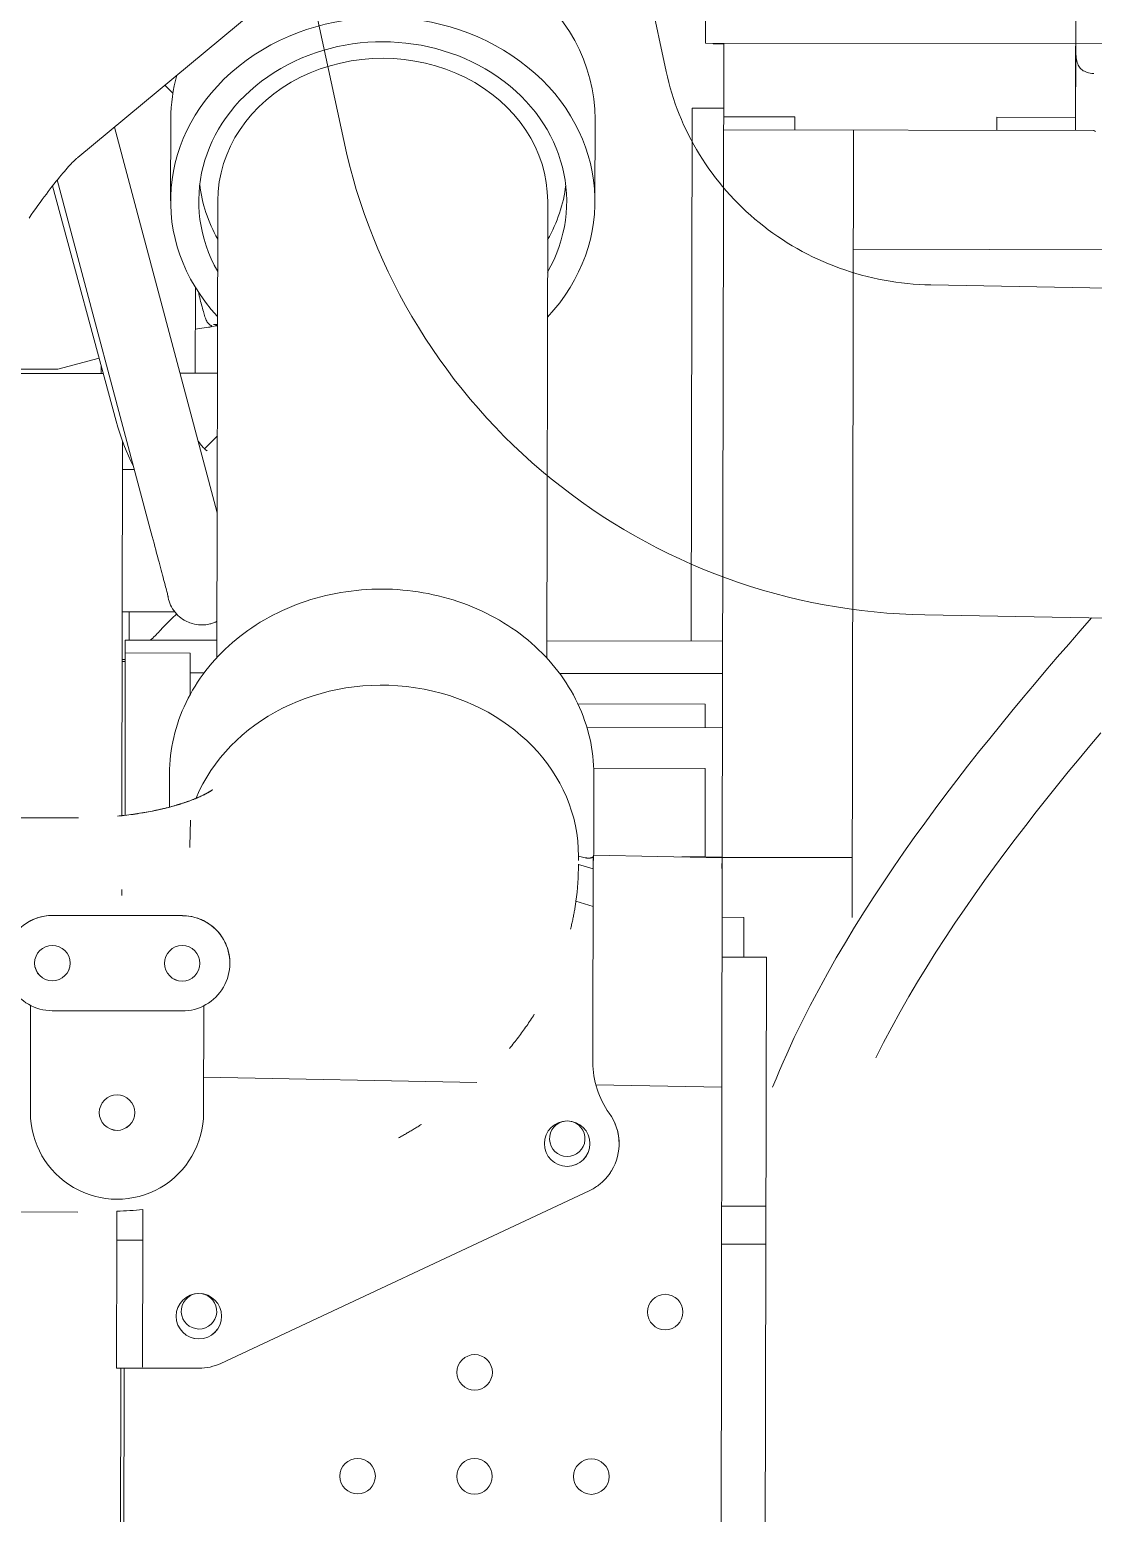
# Model space of a CAD drawing. Extents: x 766778 to 845620, y 133762 to 209800.
# Drawn here: x 786661.9 to 786907.7, y 190699.4 to 191042 of the extents above; entities that cross this region are included whole.
import ezdxf

# ---------------------------------------------------------------- set-up
doc = ezdxf.new("R2010")
doc.units = 0
doc.header["$MEASUREMENT"] = 0
doc.linetypes.add('CENTER', pattern=[2, 1.25, -0.25, 0.25, -0.25])
doc.layers.get('0').update_dxf_attribs({"color": 1, "linetype": 'CONTINUOUS'})
doc.layers.add('CENTER_LINES', color=1, linetype='CENTER')
doc.layers.add('LA-4748_SHOWN', color=2, linetype='CONTINUOUS', lineweight=53)
doc.layers.add('LA-5075_SHOWN', color=2, linetype='CONTINUOUS', lineweight=53)

# ---------------------------------------------------------------- blocks, each defined once
blk = doc.blocks.new('HE 3516C HSL RH')
at = {"layer": 'LA-5075_SHOWN', "color": 252, "lineweight": 5}
for p, q in [((-6450.01, 642.43), (-6475.68, 761.61)), ((-6524.5, 626.39), (-6550.17, 745.56)), ((-6291.96, 591.72), (-6388.83, 593.27)), ((-6293.18, 515.53), (-6390.05, 517.08))]:
    blk.add_line(p, q, dxfattribs=at)
at = {"layer": 'LA-5075_SHOWN', "color": 252, "lineweight": 5, "flags": 128}
for points in [[(-6388.83, 593.27), (-6390.18, 593.31), (-6391.52, 593.37), (-6392.87, 593.46), (-6394.21, 593.58), (-6395.56, 593.73), (-6396.89, 593.9), (-6398.23, 594.11), (-6399.56, 594.34), (-6400.88, 594.59), (-6402.2, 594.88), (-6403.51, 595.19), (-6404.81, 595.53), (-6406.11, 595.89), (-6407.39, 596.28), (-6408.67, 596.7), (-6409.94, 597.15), (-6411.2, 597.62), (-6412.45, 598.11), (-6413.68, 598.63), (-6414.9, 599.18), (-6416.12, 599.75), (-6417.31, 600.35), (-6418.5, 600.97), (-6419.67, 601.61), (-6420.83, 602.28), (-6421.97, 602.97), (-6423.09, 603.69), (-6424.2, 604.42), (-6425.29, 605.18), (-6426.37, 605.96), (-6427.42, 606.77), (-6428.46, 607.59), (-6429.48, 608.43), (-6430.48, 609.3), (-6431.47, 610.18), (-6432.43, 611.09), (-6433.37, 612.01), (-6434.29, 612.95), (-6435.2, 613.91), (-6436.08, 614.89), (-6436.93, 615.89), (-6437.77, 616.9), (-6438.58, 617.93), (-6439.37, 618.97), (-6440.14, 620.03), (-6440.88, 621.11), (-6441.61, 622.2), (-6442.3, 623.3), (-6442.98, 624.42), (-6443.62, 625.55), (-6444.25, 626.69), (-6444.85, 627.84), (-6445.42, 629.01), (-6445.97, 630.18), (-6446.49, 631.37), (-6446.99, 632.57), (-6447.46, 633.77), (-6447.9, 634.99), (-6448.32, 636.21), (-6448.71, 637.44), (-6449.08, 638.68), (-6449.42, 639.92), (-6449.73, 641.18), (-6450.01, 642.43)], [(-6390.05, 517.08), (-6392.97, 517.16), (-6395.9, 517.3), (-6398.82, 517.5), (-6401.73, 517.76), (-6404.64, 518.07), (-6407.54, 518.45), (-6410.43, 518.89), (-6413.31, 519.39), (-6416.18, 519.95), (-6419.04, 520.56), (-6421.89, 521.24), (-6424.72, 521.97), (-6427.54, 522.77), (-6430.34, 523.62), (-6433.11, 524.53), (-6435.88, 525.5), (-6438.61, 526.52), (-6441.33, 527.6), (-6444.03, 528.74), (-6446.7, 529.93), (-6449.34, 531.18), (-6451.96, 532.48), (-6454.55, 533.84), (-6457.11, 535.24), (-6459.64, 536.71), (-6462.14, 538.22), (-6464.61, 539.79), (-6467.04, 541.41), (-6469.44, 543.08), (-6471.81, 544.8), (-6474.13, 546.56), (-6476.42, 548.38), (-6478.67, 550.24), (-6480.89, 552.15), (-6483.06, 554.11), (-6485.19, 556.11), (-6487.27, 558.15), (-6489.32, 560.24), (-6491.31, 562.37), (-6493.27, 564.54), (-6495.17, 566.75), (-6497.03, 569), (-6498.84, 571.29), (-6500.61, 573.62), (-6502.32, 575.99), (-6503.98, 578.39), (-6505.59, 580.82), (-6507.15, 583.29), (-6508.66, 585.79), (-6510.11, 588.32), (-6511.51, 590.88), (-6512.85, 593.47), (-6514.14, 596.09), (-6515.37, 598.74), (-6516.55, 601.41), (-6517.67, 604.1), (-6518.73, 606.82), (-6519.73, 609.56), (-6520.68, 612.32), (-6521.56, 615.1), (-6522.39, 617.9), (-6523.15, 620.71), (-6523.86, 623.54), (-6524.5, 626.39)], [(-6425.01, 407.99), (-6424.22, 409.92), (-6423.42, 411.84), (-6422.6, 413.76), (-6421.76, 415.66), (-6420.9, 417.56), (-6420.02, 419.45), (-6418.22, 423.2), (-6416.34, 426.91), (-6414.41, 430.59), (-6412.42, 434.25), (-6410.37, 437.86), (-6408.27, 441.45), (-6406.13, 445), (-6403.94, 448.52), (-6401.7, 452.01), (-6399.43, 455.47), (-6397.12, 458.91), (-6394.78, 462.31), (-6392.4, 465.69), (-6389.99, 469.04), (-6387.55, 472.36), (-6385.09, 475.66), (-6382.6, 478.93), (-6380.09, 482.18), (-6377.56, 485.41), (-6375.01, 488.61), (-6372.45, 491.78), (-6369.87, 494.94), (-6367.27, 498.08), (-6364.67, 501.19), (-6362.05, 504.29), (-6359.43, 507.36), (-6356.8, 510.42), (-6354.17, 513.45), (-6351.54, 516.46)], [(-6349.33, 489.94), (-6351.85, 486.95), (-6354.35, 483.93), (-6356.84, 480.9), (-6359.32, 477.84), (-6361.79, 474.76), (-6364.23, 471.65), (-6366.66, 468.53), (-6369.07, 465.38), (-6371.45, 462.2), (-6373.81, 459), (-6376.15, 455.78), (-6378.45, 452.53), (-6380.72, 449.25), (-6382.96, 445.95), (-6385.16, 442.62), (-6387.33, 439.25), (-6389.46, 435.85), (-6391.55, 432.42), (-6393.59, 428.96), (-6395.57, 425.47), (-6397.51, 421.94), (-6399.38, 418.38), (-6401.19, 414.79)]]:
    blk.add_lwpolyline(points, dxfattribs=at)
blk = doc.blocks.new('A$C7EB86452')
at = {"rotation": 352.0000000000881}
blk.add_blockref('HE 3516C HSL RH', (6185.31, -1654.92), dxfattribs=at)
blk = doc.blocks.new('ENGINE')
at = {"layer": 'CENTER_LINES', "color": 252, "linetype": 'Continuous', "lineweight": 5}
blk.add_line((945854.58, 205717.06), (945855, 205796.7), dxfattribs=at)
at = {"layer": 'LA-4748_SHOWN', "color": 252, "lineweight": 5}
for p, q in [((945724.74, 205786.14), (945624.01, 205703.09)), ((945769.14, 205729), (945769.42, 205783.31)), ((945769.14, 205729), (945943.64, 205728.09)), ((945943.64, 205728.08), (945769.14, 205729)), ((945770.9, 205728.99), (945770.9, 205728.84)), ((945770.9, 205728.84), (945773.35, 205728.81)), ((945772.36, 205540.93), (945773.35, 205728.97)), ((945854.53, 205708.56), (945854.64, 205728.55)), ((945854.64, 205728.01), (945854.64, 205728.55)), ((945854.64, 205727.5), (945854.64, 205728.01)), ((945854.65, 205727.02), (945854.64, 205727.5)), ((945854.67, 205726.56), (945854.65, 205727.02)), ((945854.69, 205726.12), (945854.67, 205726.56)), ((945854.73, 205725.7), (945854.69, 205726.12)), ((945854.77, 205725.3), (945854.73, 205725.7)), ((945854.83, 205724.93), (945854.77, 205725.3)), ((945854.9, 205724.57), (945854.83, 205724.93)), ((945854.99, 205724.24), (945854.9, 205724.57)), ((945855.09, 205723.93), (945854.99, 205724.24)), ((945855.21, 205723.64), (945855.09, 205723.93)), ((945855.35, 205723.38), (945855.21, 205723.64)), ((945855.51, 205723.13), (945855.35, 205723.38)), ((945646.04, 205717.88), (945644.2, 205719.74)), ((945855.69, 205722.9), (945855.51, 205723.13)), ((945855.89, 205722.69), (945855.69, 205722.9)), ((945856.11, 205722.5), (945855.89, 205722.69)), ((945856.36, 205722.33), (945856.11, 205722.5)), ((945856.63, 205722.18), (945856.36, 205722.33)), ((945856.93, 205722.04), (945856.63, 205722.18)), ((945857.25, 205721.93), (945856.93, 205722.04)), ((945857.6, 205721.83), (945857.25, 205721.93)), ((945857.97, 205721.75), (945857.6, 205721.83)), ((945858.37, 205721.68), (945857.97, 205721.75)), ((945858.79, 205721.63), (945858.37, 205721.68)), ((945765.34, 205590.95), (945765.99, 205714.02)), ((945773.27, 205713.98), (945765.99, 205714.02)), ((945632.5, 205710.1), (945655.84, 205621.23)), ((945645.44, 205693), (945645.54, 205712)), ((945743.44, 205692.49), (945743.54, 205711.49)), ((945789.72, 205711.9), (945773.26, 205711.98)), ((945789.71, 205708.9), (945789.72, 205711.9)), ((945836.36, 205708.65), (945836.37, 205711.65)), ((945836.37, 205711.65), (945854.55, 205711.56)), ((945773.24, 205708.98), (945858.65, 205708.53)), ((945802.29, 205527), (945803.24, 205708.83)), ((945623.6, 205702.73), (945623.43, 205702.56)), ((945623.75, 205702.86), (945623.6, 205702.73)), ((945623.87, 205702.97), (945623.75, 205702.86)), ((945623.96, 205703.05), (945623.87, 205702.97)), ((945624.01, 205703.09), (945623.96, 205703.05)), ((945620.54, 205699.45), (945620.17, 205699.01)), ((945620.91, 205699.87), (945620.54, 205699.45)), ((945621.26, 205700.27), (945620.91, 205699.87)), ((945621.59, 205700.65), (945621.26, 205700.27)), ((945621.91, 205701), (945621.59, 205700.65)), ((945622.21, 205701.32), (945621.91, 205701)), ((945622.49, 205701.62), (945622.21, 205701.32)), ((945622.76, 205701.9), (945622.49, 205701.62)), ((945623, 205702.15), (945622.76, 205701.9)), ((945623.23, 205702.37), (945623, 205702.15)), ((945623.43, 205702.56), (945623.23, 205702.37)), ((945617.65, 205695.89), (945617.19, 205695.29)), ((945618.09, 205696.46), (945617.65, 205695.89)), ((945618.53, 205697.01), (945618.09, 205696.46)), ((945618.17, 205696.55), (945632.68, 205642.21)), ((945618.96, 205697.54), (945618.53, 205697.01)), ((945619.37, 205698.05), (945618.96, 205697.54)), ((945619.28, 205697.94), (945640.48, 205617.19)), ((945619.77, 205698.54), (945619.37, 205698.05)), ((945620.17, 205699.01), (945619.77, 205698.54)), ((945615.28, 205692.74), (945614.78, 205692.05)), ((945615.77, 205693.4), (945615.28, 205692.74)), ((945616.25, 205694.05), (945615.77, 205693.4)), ((945616.73, 205694.68), (945616.25, 205694.05)), ((945617.19, 205695.29), (945616.73, 205694.68)), ((945656.34, 205692.95), (945655.78, 205587.56)), ((945732.54, 205692.55), (945731.98, 205587.16)), ((945613.24, 205689.89), (945612.71, 205689.14)), ((945613.76, 205690.63), (945613.24, 205689.89)), ((945614.27, 205691.35), (945613.76, 205690.63)), ((945614.78, 205692.05), (945614.27, 205691.35)), ((945903.1, 205680.76), (945803.1, 205681.28)), ((945650.98, 205653.18), (945651.08, 205673.03)), ((945651.77, 205671.94), (945651.87, 205671.49)), ((945651.87, 205671.49), (945651.97, 205671.04)), ((945651.97, 205671.04), (945652.08, 205670.6)), ((945652.08, 205670.6), (945652.18, 205670.17)), ((945652.18, 205670.17), (945652.29, 205669.75)), ((945652.29, 205669.75), (945652.4, 205669.34)), ((945652.4, 205669.34), (945652.5, 205668.94)), ((945652.5, 205668.94), (945652.61, 205668.55)), ((945652.61, 205668.55), (945652.71, 205668.17)), ((945652.71, 205668.17), (945652.81, 205667.8)), ((945652.81, 205667.8), (945652.91, 205667.45)), ((945652.91, 205667.45), (945653, 205667.11)), ((945653, 205667.11), (945653.09, 205666.79)), ((945653.09, 205666.79), (945653.18, 205666.48)), ((945653.18, 205666.48), (945653.28, 205666.19)), ((945653.28, 205666.19), (945653.37, 205665.91)), ((945653.37, 205665.91), (945653.47, 205665.65)), ((945653.47, 205665.65), (945653.57, 205665.41)), ((945653.57, 205665.41), (945653.68, 205665.19)), ((945653.68, 205665.19), (945653.8, 205664.99)), ((945653.8, 205664.99), (945653.93, 205664.81)), ((945654.12, 205663.8), (945651.03, 205663.34)), ((945653.93, 205664.81), (945654.06, 205664.65)), ((945654.06, 205664.65), (945654.21, 205664.52)), ((945654.36, 205663.84), (945654.12, 205663.8)), ((945654.21, 205664.52), (945654.35, 205664.41)), ((945654.35, 205664.41), (945654.48, 205664.31)), ((945654.59, 205663.89), (945654.36, 205663.84)), ((945654.48, 205664.31), (945654.61, 205664.23)), ((945654.71, 205663.93), (945654.59, 205663.89)), ((945654.61, 205664.23), (945654.71, 205664.16)), ((945654.71, 205664.16), (945654.79, 205664.11)), ((945654.76, 205663.95), (945654.71, 205663.93)), ((945656.19, 205664.15), (945654.72, 205663.93)), ((945654.8, 205663.97), (945654.76, 205663.95)), ((945654.79, 205664.11), (945654.84, 205664.06)), ((945654.84, 205664), (945654.8, 205663.97)), ((945654.84, 205664.06), (945654.85, 205664.01)), ((945654.85, 205664.01), (945654.84, 205664)), ((945655.7, 205664.45), (945655.25, 205664.45)), ((945656.19, 205664.45), (945655.7, 205664.45)), ((945655.79, 205664.26), (945655.73, 205664.25)), ((945655.84, 205664.28), (945655.79, 205664.26)), ((945655.91, 205664.29), (945655.84, 205664.28)), ((945656.05, 205664.32), (945655.91, 205664.29)), ((945656.19, 205664.34), (945656.05, 205664.32)), ((945628.8, 205656.73), (945619.26, 205654.23)), ((945629.24, 205655.1), (945629.23, 205653.18)), ((945619.26, 205654.23), (945602.73, 205654.32)), ((945629.75, 205653.18), (945602.73, 205653.32)), ((945647.44, 205653.2), (945656.13, 205653.15)), ((945632.68, 205642.21), (945633.08, 205640.79)), ((945633.08, 205640.79), (945633.5, 205639.41)), ((945633.5, 205639.41), (945633.95, 205638.05)), ((945633.69, 205551.1), (945634.15, 205637.5)), ((945633.95, 205638.05), (945634.44, 205636.71)), ((945651.5, 205637.75), (945651.72, 205637.42)), ((945653.04, 205635.76), (945656.05, 205638.73)), ((945634.44, 205636.71), (945634.95, 205635.41)), ((945634.95, 205635.41), (945635.49, 205634.15)), ((945635.49, 205634.15), (945636.06, 205632.91)), ((945651.72, 205637.42), (945651.92, 205637.11)), ((945651.92, 205637.11), (945652.13, 205636.83)), ((945652.13, 205636.83), (945652.33, 205636.57)), ((945652.33, 205636.57), (945652.52, 205636.34)), ((945652.52, 205636.34), (945652.7, 205636.13)), ((945652.7, 205636.13), (945652.87, 205635.94)), ((945652.87, 205635.94), (945653.03, 205635.78)), ((945653.03, 205635.78), (945653.17, 205635.64)), ((945653.17, 205635.64), (945653.3, 205635.53)), ((945653.3, 205635.53), (945653.42, 205635.43)), ((945653.42, 205635.43), (945653.51, 205635.36)), ((945653.51, 205635.36), (945653.59, 205635.31)), ((945653.59, 205635.31), (945653.64, 205635.27)), ((945653.64, 205635.27), (945653.68, 205635.25)), ((945653.68, 205635.25), (945653.69, 205635.25)), ((945634.11, 205631.04), (945636.85, 205631.02)), ((945636.06, 205632.91), (945636.67, 205631.71)), ((945655.84, 205621.23), (945655.96, 205620.78)), ((945640.7, 205616.36), (945640.48, 205617.19)), ((945640.91, 205615.54), (945640.7, 205616.36)), ((945641.12, 205614.74), (945640.91, 205615.54)), ((945641.33, 205613.96), (945641.12, 205614.74)), ((945641.53, 205613.19), (945641.33, 205613.96)), ((945641.73, 205612.44), (945641.53, 205613.19)), ((945641.92, 205611.71), (945641.73, 205612.44)), ((945642.11, 205610.99), (945641.92, 205611.71)), ((945642.29, 205610.3), (945642.11, 205610.99)), ((945642.47, 205609.63), (945642.29, 205610.3)), ((945642.64, 205608.98), (945642.47, 205609.63)), ((945642.8, 205608.36), (945642.64, 205608.98)), ((945642.96, 205607.75), (945642.8, 205608.36)), ((945643.11, 205607.18), (945642.96, 205607.75)), ((945643.25, 205606.63), (945643.11, 205607.18)), ((945643.39, 205606.1), (945643.25, 205606.63)), ((945643.52, 205605.6), (945643.39, 205606.1)), ((945643.64, 205605.12), (945643.52, 205605.6)), ((945643.76, 205604.67), (945643.64, 205605.12)), ((945643.87, 205604.25), (945643.76, 205604.67)), ((945643.98, 205603.86), (945643.87, 205604.25)), ((945644.07, 205603.49), (945643.98, 205603.86)), ((945644.16, 205603.15), (945644.07, 205603.49)), ((945644.24, 205602.84), (945644.16, 205603.15)), ((945644.31, 205602.57), (945644.24, 205602.84)), ((945644.38, 205602.32), (945644.31, 205602.57)), ((945644.43, 205602.1), (945644.38, 205602.32)), ((945644.41, 205602.2), (945644.46, 205601.81)), ((945644.48, 205601.91), (945644.43, 205602.1)), ((945644.46, 205601.81), (945644.53, 205601.4)), ((945644.52, 205601.75), (945644.48, 205601.91)), ((945644.55, 205601.63), (945644.52, 205601.75)), ((945644.53, 205601.4), (945644.63, 205600.98)), ((945644.58, 205601.54), (945644.55, 205601.63)), ((945644.58, 205601.51), (945644.58, 205601.54)), ((945644.63, 205600.98), (945644.76, 205600.55)), ((945644.76, 205600.55), (945644.91, 205600.11)), ((945644.91, 205600.11), (945645.1, 205599.67)), ((945675.29, 205600.08), (945674.18, 205599.68)), ((945676.4, 205600.46), (945675.29, 205600.08)), ((945677.53, 205600.82), (945676.4, 205600.46)), ((945678.66, 205601.15), (945677.53, 205600.82)), ((945679.81, 205601.46), (945678.66, 205601.15)), ((945680.96, 205601.74), (945679.81, 205601.46)), ((945682.12, 205602), (945680.96, 205601.74)), ((945683.28, 205602.23), (945682.12, 205602)), ((945684.45, 205602.44), (945683.28, 205602.23)), ((945685.63, 205602.62), (945684.45, 205602.44)), ((945686.81, 205602.78), (945685.63, 205602.62)), ((945688, 205602.91), (945686.81, 205602.78)), ((945689.19, 205603.02), (945688, 205602.91)), ((945690.38, 205603.11), (945689.19, 205603.02)), ((945691.57, 205603.16), (945690.38, 205603.11)), ((945692.77, 205603.2), (945691.57, 205603.16)), ((945693.97, 205603.2), (945692.77, 205603.2)), ((945695.16, 205603.18), (945693.97, 205603.2)), ((945696.36, 205603.14), (945695.16, 205603.18)), ((945697.55, 205603.07), (945696.36, 205603.14)), ((945698.74, 205602.97), (945697.55, 205603.07)), ((945699.93, 205602.85), (945698.74, 205602.97)), ((945701.11, 205602.71), (945699.93, 205602.85)), ((945702.29, 205602.54), (945701.11, 205602.71)), ((945703.47, 205602.34), (945702.29, 205602.54)), ((945704.64, 205602.12), (945703.47, 205602.34)), ((945705.8, 205601.87), (945704.64, 205602.12)), ((945706.96, 205601.6), (945705.8, 205601.87)), ((945708.11, 205601.31), (945706.96, 205601.6)), ((945709.25, 205600.99), (945708.11, 205601.31)), ((945710.38, 205600.65), (945709.25, 205600.99)), ((945711.5, 205600.28), (945710.38, 205600.65)), ((945712.61, 205599.89), (945711.5, 205600.28)), ((945713.71, 205599.47), (945712.61, 205599.89)), ((945633.94, 205598.15), (945646.07, 205598.09)), ((945635.52, 205591.64), (945635.56, 205598.15)), ((945645.46, 205596.65), (945644.46, 205595.67)), ((945645.1, 205599.67), (945645.32, 205599.24)), ((945645.32, 205599.24), (945645.57, 205598.81)), ((945646.48, 205597.61), (945645.46, 205596.65)), ((945645.57, 205598.81), (945645.84, 205598.4)), ((945645.84, 205598.4), (945646.14, 205598.01)), ((945646.14, 205598.01), (945646.46, 205597.64)), ((945646.46, 205597.64), (945646.8, 205597.3)), ((945646.8, 205597.3), (945647.14, 205596.98)), ((945647.14, 205596.98), (945647.49, 205596.7)), ((945647.49, 205596.7), (945647.85, 205596.44)), ((945647.85, 205596.44), (945648.2, 205596.22)), ((945667.83, 205596.78), (945666.82, 205596.22)), ((945668.85, 205597.32), (945667.83, 205596.78)), ((945669.89, 205597.83), (945668.85, 205597.32)), ((945670.94, 205598.33), (945669.89, 205597.83)), ((945672.01, 205598.8), (945670.94, 205598.33)), ((945673.09, 205599.25), (945672.01, 205598.8)), ((945674.18, 205599.68), (945673.09, 205599.25)), ((945714.8, 205599.03), (945713.71, 205599.47)), ((945715.87, 205598.57), (945714.8, 205599.03)), ((945716.93, 205598.09), (945715.87, 205598.57)), ((945717.98, 205597.58), (945716.93, 205598.09)), ((945719.02, 205597.05), (945717.98, 205597.58)), ((945720.04, 205596.5), (945719.02, 205597.05)), ((945721.04, 205595.93), (945720.04, 205596.5)), ((945643.47, 205594.67), (945642.52, 205593.65)), ((945644.46, 205595.67), (945643.47, 205594.67)), ((945648.2, 205596.22), (945648.54, 205596.02)), ((945648.54, 205596.02), (945648.88, 205595.85)), ((945648.88, 205595.85), (945649.2, 205595.7)), ((945649.2, 205595.7), (945649.52, 205595.58)), ((945649.52, 205595.58), (945649.82, 205595.47)), ((945649.82, 205595.47), (945650.11, 205595.38)), ((945650.11, 205595.38), (945650.64, 205595.25)), ((945650.64, 205595.25), (945651.11, 205595.16)), ((945651.11, 205595.16), (945651.53, 205595.11)), ((945651.53, 205595.11), (945651.91, 205595.08)), ((945651.91, 205595.08), (945652.25, 205595.07)), ((945652.25, 205595.07), (945652.54, 205595.07)), ((945652.54, 205595.07), (945652.81, 205595.08)), ((945652.81, 205595.08), (945653.05, 205595.1)), ((945653.05, 205595.1), (945653.26, 205595.13)), ((945653.26, 205595.13), (945653.63, 205595.18)), ((945653.63, 205595.18), (945653.93, 205595.24)), ((945653.93, 205595.24), (945654.19, 205595.3)), ((945654.19, 205595.3), (945654.41, 205595.35)), ((945654.41, 205595.35), (945654.59, 205595.4)), ((945654.59, 205595.4), (945654.74, 205595.45)), ((945654.74, 205595.45), (945654.99, 205595.54)), ((945654.99, 205595.54), (945655.19, 205595.61)), ((945655.19, 205595.61), (945655.35, 205595.68)), ((945655.35, 205595.68), (945655.49, 205595.73)), ((945655.49, 205595.73), (945655.68, 205595.83)), ((945655.68, 205595.83), (945655.83, 205595.9)), ((945662.02, 205593.09), (945661.11, 205592.4)), ((945662.94, 205593.76), (945662.02, 205593.09)), ((945663.88, 205594.4), (945662.94, 205593.76)), ((945664.84, 205595.03), (945663.88, 205594.4)), ((945665.82, 205595.63), (945664.84, 205595.03)), ((945666.82, 205596.22), (945665.82, 205595.63)), ((945722.03, 205595.34), (945721.04, 205595.93)), ((945723, 205594.72), (945722.03, 205595.34)), ((945723.95, 205594.09), (945723, 205594.72)), ((945724.89, 205593.43), (945723.95, 205594.09)), ((945725.81, 205592.75), (945724.89, 205593.43)), ((945634.41, 205551.17), (945634.62, 205591.64)), ((945655.8, 205591.53), (945634.62, 205591.64)), ((945658.51, 205590.23), (945657.69, 205589.47)), ((945659.36, 205590.97), (945658.51, 205590.23)), ((945660.22, 205591.7), (945659.36, 205590.97)), ((945661.11, 205592.4), (945660.22, 205591.7)), ((945726.71, 205592.06), (945725.81, 205592.75)), ((945727.58, 205591.34), (945726.71, 205592.06)), ((945728.44, 205590.61), (945727.58, 205591.34)), ((945729.28, 205589.86), (945728.44, 205590.61)), ((945730.1, 205589.09), (945729.28, 205589.86)), ((945772.62, 205590.91), (945732, 205591.13)), ((945633.88, 205587.15), (945634.6, 205587.15)), ((945633.88, 205586.71), (945634.6, 205586.71)), ((945649.61, 205588.6), (945634.61, 205588.68)), ((945649.56, 205579.02), (945649.61, 205588.6)), ((945654.61, 205586.25), (945653.89, 205585.41)), ((945655.34, 205587.08), (945654.61, 205586.25)), ((945656.1, 205587.89), (945655.34, 205587.08)), ((945656.88, 205588.69), (945656.1, 205587.89)), ((945657.69, 205589.47), (945656.88, 205588.69)), ((945730.89, 205588.3), (945730.1, 205589.09)), ((945731.67, 205587.5), (945730.89, 205588.3)), ((945732.42, 205586.68), (945731.67, 205587.5)), ((945733.15, 205585.84), (945732.42, 205586.68)), ((945652.82, 205584.04), (945649.58, 205584.06)), ((945651.9, 205582.78), (945651.29, 205581.88)), ((945652.54, 205583.67), (945651.9, 205582.78)), ((945653.2, 205584.55), (945652.54, 205583.67)), ((945653.89, 205585.41), (945653.2, 205584.55)), ((945733.85, 205584.99), (945733.15, 205585.84)), ((945734.53, 205584.12), (945733.85, 205584.99)), ((945735.18, 205583.24), (945734.53, 205584.12)), ((945772.58, 205583.41), (945734.91, 205583.61)), ((945735.81, 205582.34), (945735.18, 205583.24)), ((945650.13, 205580.03), (945649.6, 205579.09)), ((945650.7, 205580.96), (945650.13, 205580.03)), ((945651.29, 205581.88), (945650.7, 205580.96)), ((945736.42, 205581.43), (945735.81, 205582.34)), ((945737, 205580.51), (945736.42, 205581.43)), ((945737.55, 205579.57), (945737, 205580.51)), ((945738.08, 205578.63), (945737.55, 205579.57)), ((945648.15, 205576.2), (945647.72, 205575.22)), ((945648.6, 205577.18), (945648.15, 205576.2)), ((945649.09, 205578.14), (945648.6, 205577.18)), ((945649.6, 205579.09), (945649.09, 205578.14)), ((945738.58, 205577.67), (945738.08, 205578.63)), ((945739.05, 205576.7), (945738.58, 205577.67)), ((945739.5, 205575.72), (945739.05, 205576.7)), ((945768.55, 205576.41), (945739.12, 205576.57)), ((945768.55, 205576.41), (945768.52, 205570.94)), ((945646.94, 205573.22), (945646.6, 205572.21)), ((945647.32, 205574.22), (945646.94, 205573.22)), ((945647.72, 205575.22), (945647.32, 205574.22)), ((945739.92, 205574.73), (945739.5, 205575.72)), ((945740.31, 205573.73), (945739.92, 205574.73)), ((945740.67, 205572.73), (945740.31, 205573.73)), ((945741, 205571.72), (945740.67, 205572.73)), ((945645.74, 205569.14), (945645.51, 205568.1)), ((945646, 205570.17), (945645.74, 205569.14)), ((945646.28, 205571.19), (945646, 205570.17)), ((945646.6, 205572.21), (945646.28, 205571.19)), ((945741.31, 205570.69), (945741, 205571.72)), ((945772.52, 205570.91), (945741.2, 205571.08)), ((945741.58, 205569.67), (945741.31, 205570.69)), ((945741.83, 205568.63), (945741.58, 205569.67)), ((945645.14, 205566.02), (945645, 205564.97)), ((945645.31, 205567.06), (945645.14, 205566.02)), ((945645.51, 205568.1), (945645.31, 205567.06)), ((945742.05, 205567.6), (945741.83, 205568.63)), ((945742.23, 205566.55), (945742.05, 205567.6)), ((945742.39, 205565.51), (945742.23, 205566.55)), ((945644.81, 205562.87), (945644.76, 205561.81)), ((945644.89, 205563.92), (945644.81, 205562.87)), ((945645, 205564.97), (945644.89, 205563.92)), ((945742.52, 205564.46), (945742.39, 205565.51)), ((945742.62, 205563.41), (945742.52, 205564.46)), ((945742.69, 205562.35), (945742.62, 205563.41)), ((945742.73, 205561.3), (945742.69, 205562.35)), ((945644.74, 205560.76), (945644.7, 205553.06)), ((945644.76, 205561.81), (945644.74, 205560.76)), ((945742.74, 205560.24), (945742.65, 205542.36)), ((945768.47, 205561.55), (945742.72, 205561.68)), ((945742.74, 205560.24), (945742.73, 205561.3)), ((945768.36, 205541.01), (945768.47, 205561.55)), ((945651.48, 205555.32), (945651.25, 205555.22)), ((945651.58, 205555.36), (945651.4, 205555.29)), ((945651.7, 205555.41), (945651.48, 205555.32)), ((945651.75, 205555.44), (945651.58, 205555.36)), ((945651.92, 205555.51), (945651.7, 205555.41)), ((945651.91, 205555.51), (945651.75, 205555.44)), ((945652.06, 205555.58), (945651.91, 205555.51)), ((945651.92, 205555.51), (945652.34, 205555.71)), ((945652.12, 205555.61), (945651.92, 205555.51)), ((945652.2, 205555.64), (945652.06, 205555.58)), ((945652.32, 205555.7), (945652.12, 205555.61)), ((945652.33, 205555.7), (945652.2, 205555.64)), ((945652.51, 205555.79), (945652.32, 205555.7)), ((945652.45, 205555.77), (945652.33, 205555.7)), ((945652.34, 205555.71), (945652.68, 205555.88)), ((945652.57, 205555.82), (945652.45, 205555.77)), ((945652.69, 205555.88), (945652.51, 205555.79)), ((945652.68, 205555.88), (945652.57, 205555.82)), ((945652.68, 205555.88), (945652.96, 205556.03)), ((945652.78, 205555.93), (945652.68, 205555.88)), ((945652.86, 205555.97), (945652.69, 205555.88)), ((945652.88, 205555.98), (945652.78, 205555.93)), ((945653.03, 205556.05), (945652.86, 205555.97)), ((945652.98, 205556.03), (945652.88, 205555.98)), ((945652.96, 205556.03), (945653.2, 205556.15)), ((945653.06, 205556.08), (945652.98, 205556.03)), ((945653.18, 205556.13), (945653.03, 205556.05)), ((945653.15, 205556.12), (945653.06, 205556.08)), ((945653.22, 205556.16), (945653.15, 205556.12)), ((945653.33, 205556.21), (945653.18, 205556.13)), ((945653.2, 205556.15), (945653.39, 205556.25)), ((945653.3, 205556.2), (945653.22, 205556.16)), ((945653.37, 205556.24), (945653.3, 205556.2)), ((945653.47, 205556.29), (945653.33, 205556.21)), ((945653.43, 205556.27), (945653.37, 205556.24)), ((945653.39, 205556.25), (945653.55, 205556.34)), ((945653.49, 205556.31), (945653.43, 205556.27)), ((945653.6, 205556.36), (945653.47, 205556.29)), ((945653.55, 205556.34), (945653.49, 205556.31)), ((945653.55, 205556.34), (945653.69, 205556.41)), ((945653.61, 205556.37), (945653.55, 205556.34)), ((945653.72, 205556.43), (945653.6, 205556.36)), ((945653.66, 205556.4), (945653.61, 205556.37)), ((945653.71, 205556.42), (945653.66, 205556.4)), ((945653.69, 205556.41), (945653.8, 205556.48)), ((945653.76, 205556.45), (945653.71, 205556.42)), ((945653.84, 205556.5), (945653.72, 205556.43)), ((945653.8, 205556.48), (945653.76, 205556.45)), ((945653.8, 205556.48), (945653.9, 205556.54)), ((945653.84, 205556.5), (945653.8, 205556.48)), ((945653.95, 205556.56), (945653.84, 205556.5)), ((945653.9, 205556.54), (945653.99, 205556.59)), ((945654.05, 205556.62), (945653.95, 205556.56)), ((945654.07, 205556.64), (945653.99, 205556.59)), ((945653.99, 205556.59), (945654.06, 205556.63)), ((945654.14, 205556.68), (945654.05, 205556.62)), ((945654.06, 205556.63), (945654.12, 205556.67)), ((945654.15, 205556.69), (945654.07, 205556.64)), ((945654.12, 205556.67), (945654.18, 205556.7)), ((945654.22, 205556.73), (945654.14, 205556.68)), ((945654.21, 205556.73), (945654.15, 205556.69)), ((945654.18, 205556.7), (945654.22, 205556.73)), ((945654.27, 205556.76), (945654.21, 205556.73)), ((945654.3, 205556.78), (945654.22, 205556.73)), ((945654.22, 205556.73), (945654.26, 205556.76)), ((945654.26, 205556.76), (945654.3, 205556.78)), ((945654.32, 205556.79), (945654.27, 205556.76)), ((945654.37, 205556.82), (945654.3, 205556.78)), ((945654.3, 205556.78), (945654.33, 205556.8)), ((945654.36, 205556.82), (945654.32, 205556.79)), ((945654.33, 205556.8), (945654.36, 205556.82)), ((945654.39, 205556.84), (945654.36, 205556.82)), ((945654.36, 205556.82), (945654.39, 205556.84)), ((945654.43, 205556.86), (945654.37, 205556.82)), ((945654.42, 205556.86), (945654.39, 205556.84)), ((945654.39, 205556.84), (945654.41, 205556.85)), ((945654.41, 205556.85), (945654.43, 205556.86)), ((945654.45, 205556.88), (945654.42, 205556.86)), ((945654.48, 205556.9), (945654.43, 205556.86)), ((945654.43, 205556.86), (945654.44, 205556.87)), ((945654.44, 205556.87), (945654.46, 205556.88)), ((945654.47, 205556.89), (945654.45, 205556.88)), ((945654.46, 205556.88), (945654.47, 205556.89)), ((945654.49, 205556.91), (945654.47, 205556.89)), ((945654.47, 205556.89), (945654.48, 205556.9)), ((945654.52, 205556.93), (945654.48, 205556.9)), ((945654.48, 205556.9), (945654.49, 205556.91)), ((945654.51, 205556.92), (945654.49, 205556.91)), ((945654.49, 205556.91), (945654.5, 205556.91)), ((945654.5, 205556.91), (945654.51, 205556.92)), ((945654.52, 205556.93), (945654.51, 205556.92)), ((945654.51, 205556.92), (945654.52, 205556.92)), ((945654.56, 205556.95), (945654.52, 205556.93)), ((945654.54, 205556.93), (945654.52, 205556.93)), ((945654.52, 205556.92), (945654.52, 205556.93)), ((945654.55, 205556.94), (945654.54, 205556.93)), ((945654.56, 205556.95), (945654.55, 205556.94)), ((945654.59, 205556.97), (945654.56, 205556.95)), ((945654.57, 205556.95), (945654.56, 205556.95)), ((945654.57, 205556.96), (945654.57, 205556.95)), ((945654.58, 205556.96), (945654.57, 205556.96)), ((945654.58, 205556.97), (945654.58, 205556.96)), ((945654.59, 205556.97), (945654.58, 205556.97)), ((945654.61, 205556.98), (945654.59, 205556.97)), ((945654.59, 205556.97), (945654.59, 205556.97)), ((945654.6, 205556.97), (945654.59, 205556.97)), ((945654.6, 205556.98), (945654.62, 205556.99)), ((945654.6, 205556.98), (945654.6, 205556.97)), ((945654.62, 205556.99), (945654.61, 205556.98)), ((945654.62, 205556.99), (945654.63, 205556.99)), ((945654.63, 205556.99), (945654.63, 205557)), ((945654.63, 205557), (945654.67, 205556.93)), ((945639.49, 205551.92), (945638.64, 205551.77)), ((945639.29, 205551.88), (945638.79, 205551.79)), ((945639.78, 205551.96), (945639.29, 205551.88)), ((945640.3, 205552.07), (945639.49, 205551.92)), ((945640.27, 205552.05), (945639.78, 205551.96)), ((945640.75, 205552.15), (945640.27, 205552.05)), ((945641.07, 205552.22), (945640.3, 205552.07)), ((945641.23, 205552.24), (945640.75, 205552.15)), ((945641.81, 205552.37), (945641.07, 205552.22)), ((945641.7, 205552.34), (945641.23, 205552.24)), ((945642.16, 205552.44), (945641.7, 205552.34)), ((945642.51, 205552.52), (945641.81, 205552.37)), ((945642.62, 205552.54), (945642.16, 205552.44)), ((945643.17, 205552.67), (945642.51, 205552.52)), ((945643.06, 205552.64), (945642.62, 205552.54)), ((945643.5, 205552.74), (945643.06, 205552.64)), ((945643.81, 205552.83), (945643.17, 205552.67)), ((945643.93, 205552.85), (945643.5, 205552.74)), ((945644.41, 205552.97), (945643.81, 205552.83)), ((945644.35, 205552.95), (945643.93, 205552.85)), ((945644.76, 205553.06), (945644.35, 205552.95)), ((945644.98, 205553.12), (945644.41, 205552.97)), ((945645.17, 205553.17), (945644.76, 205553.06)), ((945645.52, 205553.27), (945644.98, 205553.12)), ((945645.57, 205553.28), (945645.17, 205553.17)), ((945646.03, 205553.41), (945645.52, 205553.27)), ((945645.95, 205553.38), (945645.57, 205553.28)), ((945646.33, 205553.49), (945645.95, 205553.38)), ((945646.51, 205553.55), (945646.03, 205553.41)), ((945646.26, 205553.48), (945646.29, 205553.49)), ((945646.29, 205553.49), (945646.32, 205553.5)), ((945646.32, 205553.5), (945646.36, 205553.51)), ((945646.71, 205553.6), (945646.33, 205553.49)), ((945646.36, 205553.51), (945646.41, 205553.52)), ((945646.41, 205553.52), (945646.47, 205553.54)), ((945646.47, 205553.54), (945646.54, 205553.56)), ((945646.97, 205553.69), (945646.51, 205553.55)), ((945646.54, 205553.56), (945646.61, 205553.58)), ((945646.61, 205553.58), (945646.7, 205553.61)), ((945646.7, 205553.61), (945646.79, 205553.64)), ((945647.07, 205553.71), (945646.71, 205553.6)), ((945646.79, 205553.64), (945646.89, 205553.67)), ((945646.89, 205553.67), (945647, 205553.7)), ((945647.4, 205553.82), (945646.97, 205553.69)), ((945647, 205553.7), (945647.12, 205553.74)), ((945647.42, 205553.82), (945647.07, 205553.71)), ((945647.12, 205553.74), (945647.25, 205553.78)), ((945647.25, 205553.78), (945647.39, 205553.82)), ((945647.39, 205553.82), (945647.53, 205553.87)), ((945647.8, 205553.95), (945647.4, 205553.82)), ((945647.77, 205553.93), (945647.42, 205553.82)), ((945647.53, 205553.87), (945647.68, 205553.91)), ((945647.68, 205553.91), (945647.84, 205553.96)), ((945648.11, 205554.04), (945647.77, 205553.93)), ((945648.19, 205554.08), (945647.8, 205553.95)), ((945647.84, 205553.96), (945647.99, 205554.01)), ((945647.99, 205554.01), (945648.15, 205554.07)), ((945648.44, 205554.15), (945648.11, 205554.04)), ((945648.15, 205554.07), (945648.32, 205554.12)), ((945648.55, 205554.2), (945648.19, 205554.08)), ((945648.32, 205554.12), (945648.48, 205554.18)), ((945648.76, 205554.26), (945648.44, 205554.15)), ((945648.48, 205554.18), (945648.65, 205554.23)), ((945648.89, 205554.32), (945648.55, 205554.2)), ((945648.65, 205554.23), (945648.81, 205554.29)), ((945649.07, 205554.37), (945648.76, 205554.26)), ((945648.81, 205554.29), (945648.98, 205554.35)), ((945649.22, 205554.43), (945648.89, 205554.32)), ((945649.37, 205554.48), (945649.07, 205554.37)), ((945649.52, 205554.54), (945649.22, 205554.43)), ((945649.67, 205554.59), (945649.37, 205554.48)), ((945649.81, 205554.65), (945649.52, 205554.54)), ((945649.95, 205554.7), (945649.67, 205554.59)), ((945650.08, 205554.75), (945649.81, 205554.65)), ((945650.23, 205554.8), (945649.95, 205554.7)), ((945650.33, 205554.85), (945650.08, 205554.75)), ((945650.5, 205554.91), (945650.23, 205554.8)), ((945650.57, 205554.94), (945650.33, 205554.85)), ((945650.75, 205555.01), (945650.5, 205554.91)), ((945650.8, 205555.04), (945650.57, 205554.94)), ((945651, 205555.11), (945650.75, 205555.01)), ((945651.01, 205555.12), (945650.8, 205555.04)), ((945651.25, 205555.22), (945651, 205555.11)), ((945651.21, 205555.2), (945651.01, 205555.12)), ((945651.4, 205555.29), (945651.21, 205555.2)), ((945607.69, 205550.69), (945623.69, 205550.6)), ((945633.79, 205551.11), (945632.69, 205551)), ((945633.21, 205551.04), (945632.69, 205550.99)), ((945632.69, 205550.99), (945632.69, 205551)), ((945632.69, 205551), (945632.69, 205551)), ((945633.73, 205551.09), (945633.21, 205551.04)), ((945634.24, 205551.15), (945633.73, 205551.09)), ((945634.85, 205551.22), (945633.79, 205551.11)), ((945634.76, 205551.21), (945634.24, 205551.15)), ((945635.27, 205551.27), (945634.76, 205551.21)), ((945635.86, 205551.35), (945634.85, 205551.22)), ((945635.78, 205551.33), (945635.27, 205551.27)), ((945636.28, 205551.4), (945635.78, 205551.33)), ((945636.83, 205551.49), (945635.86, 205551.35)), ((945636.79, 205551.47), (945636.28, 205551.4)), ((945637.29, 205551.55), (945636.79, 205551.47)), ((945637.76, 205551.63), (945636.83, 205551.49)), ((945637.79, 205551.63), (945637.29, 205551.55)), ((945638.64, 205551.77), (945637.76, 205551.63)), ((945638.3, 205551.71), (945637.79, 205551.63)), ((945638.79, 205551.79), (945638.3, 205551.71)), ((945649.38, 205543.98), (945649.52, 205550.03)), ((945649.37, 205543.71), (945649.38, 205543.98)), ((945742.61, 205540.99), (945742.65, 205542.36)), ((945742.63, 205541.59), (945772.32, 205540.92)), ((945742.53, 205538.44), (945739.12, 205539.5)), ((945739.13, 205541.38), (945739.13, 205540.35)), ((945740.64, 205541.03), (945739.13, 205541.38)), ((945740.64, 205541.03), (945740.75, 205541)), ((945740.75, 205541), (945740.86, 205540.98)), ((945740.86, 205540.98), (945740.96, 205540.96)), ((945740.96, 205540.96), (945741.06, 205540.95)), ((945741.06, 205540.95), (945741.17, 205540.94)), ((945741.17, 205540.94), (945741.27, 205540.93)), ((945741.27, 205540.93), (945741.37, 205540.92)), ((945741.37, 205540.92), (945741.46, 205540.92)), ((945741.46, 205540.92), (945741.56, 205540.92)), ((945741.56, 205540.92), (945741.65, 205540.93)), ((945741.65, 205540.93), (945741.74, 205540.94)), ((945741.74, 205540.94), (945741.83, 205540.95)), ((945741.83, 205540.95), (945741.91, 205540.96)), ((945741.91, 205540.96), (945741.99, 205540.98)), ((945741.99, 205540.98), (945742.06, 205540.99)), ((945742.06, 205540.99), (945742.14, 205541.02)), ((945742.14, 205541.02), (945742.2, 205541.04)), ((945742.2, 205541.04), (945742.26, 205541.07)), ((945742.26, 205541.07), (945742.32, 205541.1)), ((945742.29, 205493.78), (945742.54, 205541.28)), ((945742.32, 205541.1), (945742.38, 205541.13)), ((945742.38, 205541.13), (945742.42, 205541.16)), ((945742.42, 205541.16), (945742.47, 205541.2)), ((945742.47, 205541.2), (945742.51, 205541.24)), ((945742.51, 205541.24), (945742.54, 205541.28)), ((945742.53, 205539.63), (945742.61, 205540.99)), ((945762.98, 205541.13), (945768.36, 205541.1)), ((945772.36, 205541.05), (945768.36, 205541.08)), ((945772.36, 205541), (945768.96, 205541.07)), ((945771.39, 205356.14), (945772.36, 205540.92)), ((945772.26, 205538.42), (945772.32, 205540.92)), ((945772.3, 205538.42), (945772.26, 205538.42)), ((945772.36, 205540.92), (945772.3, 205538.42)), ((945772.32, 205540.92), (945772.36, 205540.92)), ((945772.36, 205540.99), (945802.36, 205540.83)), ((945772.36, 205540.92), (945772.36, 205540.93)), ((945633.6, 205534.04), (945633.59, 205532.69)), ((945615.31, 205527.9), (945614.85, 205527.8)), ((945615.76, 205527.99), (945615.31, 205527.9)), ((945616.21, 205528.05), (945615.76, 205527.99)), ((945616.67, 205528.09), (945616.21, 205528.05)), ((945617.12, 205528.12), (945616.67, 205528.09)), ((945617.57, 205528.13), (945617.12, 205528.12)), ((945617.57, 205528.13), (945623.57, 205528.09)), ((945647.57, 205527.96), (945617.57, 205528.12)), ((945648.06, 205527.96), (945647.57, 205527.97)), ((945648.55, 205527.92), (945648.06, 205527.96)), ((945649.04, 205527.86), (945648.55, 205527.92)), ((945737.96, 205527.74), (945738.02, 205528.01)), ((945738.02, 205528.01), (945738.07, 205528.28)), ((945738.07, 205528.28), (945738.12, 205528.55)), ((945738.12, 205528.55), (945738.16, 205528.82)), ((945738.16, 205528.82), (945738.21, 205529.09)), ((945738.21, 205529.09), (945738.26, 205529.36)), ((945738.26, 205529.36), (945738.3, 205529.63)), ((945738.3, 205529.63), (945738.35, 205529.9)), ((945738.35, 205529.9), (945738.39, 205530.17)), ((945738.39, 205530.17), (945738.43, 205530.43)), ((945738.43, 205530.43), (945738.47, 205530.7)), ((945738.47, 205530.7), (945738.51, 205530.97)), ((945738.51, 205530.97), (945742.48, 205529.73)), ((945612.6, 205526.97), (945612.17, 205526.74)), ((945613.03, 205527.17), (945612.6, 205526.97)), ((945613.48, 205527.36), (945613.03, 205527.17)), ((945613.93, 205527.53), (945613.48, 205527.36)), ((945614.39, 205527.67), (945613.93, 205527.53)), ((945614.85, 205527.8), (945614.39, 205527.67)), ((945649.53, 205527.78), (945649.04, 205527.86)), ((945650.01, 205527.68), (945649.53, 205527.78)), ((945650.49, 205527.56), (945650.01, 205527.68)), ((945650.97, 205527.41), (945650.49, 205527.56)), ((945651.43, 205527.25), (945650.97, 205527.41)), ((945651.89, 205527.06), (945651.43, 205527.25)), ((945652.33, 205526.86), (945651.89, 205527.06)), ((945652.77, 205526.63), (945652.33, 205526.86)), ((945653.19, 205526.39), (945652.77, 205526.63)), ((945653.6, 205526.13), (945653.19, 205526.39)), ((945653.99, 205525.86), (945653.6, 205526.13)), ((945654.37, 205525.57), (945653.99, 205525.86)), ((945654.74, 205525.26), (945654.37, 205525.57)), ((945655.09, 205524.94), (945654.74, 205525.26)), ((945655.43, 205524.61), (945655.09, 205524.94)), ((945655.75, 205524.26), (945655.43, 205524.61)), ((945737.25, 205524.5), (945737.31, 205524.77)), ((945737.31, 205524.77), (945737.38, 205525.04)), ((945737.38, 205525.04), (945737.44, 205525.31)), ((945737.44, 205525.31), (945737.5, 205525.58)), ((945737.5, 205525.58), (945737.57, 205525.85)), ((945737.57, 205525.85), (945737.63, 205526.12)), ((945737.63, 205526.12), (945737.69, 205526.39)), ((945737.69, 205526.39), (945737.74, 205526.66)), ((945737.74, 205526.66), (945737.8, 205526.93)), ((945737.8, 205526.93), (945737.86, 205527.2)), ((945737.86, 205527.2), (945737.91, 205527.47)), ((945737.91, 205527.47), (945737.96, 205527.74)), ((945777.29, 205527.13), (945772.29, 205527.15)), ((945777.29, 205527.13), (945777.24, 205517.96)), ((945656.06, 205523.9), (945655.75, 205524.26)), ((945656.35, 205523.52), (945656.06, 205523.9)), ((945656.63, 205523.12), (945656.35, 205523.52)), ((945656.89, 205522.71), (945656.63, 205523.12)), ((945657.14, 205522.29), (945656.89, 205522.71)), ((945657.37, 205521.85), (945657.14, 205522.29)), ((945657.58, 205521.4), (945657.37, 205521.85)), ((945657.77, 205520.93), (945657.58, 205521.4)), ((945657.94, 205520.45), (945657.77, 205520.93)), ((945658.1, 205519.96), (945657.94, 205520.45)), ((945658.22, 205519.47), (945658.1, 205519.96)), ((945658.33, 205518.96), (945658.22, 205519.47)), ((945658.41, 205518.45), (945658.33, 205518.96)), ((945658.47, 205517.94), (945658.41, 205518.45)), ((945658.5, 205517.43), (945658.47, 205517.94)), ((945772.25, 205519.92), (945772.21, 205519.92)), ((945772.21, 205519.92), (945772.21, 205519.92)), ((945782.46, 205517.93), (945772.24, 205517.99)), ((945781.43, 205322.93), (945782.46, 205517.93)), ((945658.51, 205516.91), (945658.5, 205517.43)), ((945658.51, 205516.91), (945658.51, 205516.91)), ((945612.33, 205482.65), (945612.46, 205507.35)), ((945617.45, 205506.12), (945647.45, 205505.96)), ((945652.33, 205482.44), (945652.46, 205507.14)), ((945727.93, 205503.58), (945728.15, 205503.92)), ((945728.15, 205503.92), (945728.37, 205504.25)), ((945728.37, 205504.25), (945728.59, 205504.58)), ((945728.59, 205504.58), (945728.8, 205504.92)), ((945725.6, 205500.28), (945725.84, 205500.61)), ((945725.84, 205500.61), (945726.08, 205500.94)), ((945726.08, 205500.94), (945726.32, 205501.27)), ((945726.32, 205501.27), (945726.56, 205501.6)), ((945726.56, 205501.6), (945726.79, 205501.93)), ((945726.79, 205501.93), (945727.03, 205502.26)), ((945727.03, 205502.26), (945727.26, 205502.59)), ((945727.26, 205502.59), (945727.48, 205502.92)), ((945727.48, 205502.92), (945727.71, 205503.25)), ((945727.71, 205503.25), (945727.93, 205503.58)), ((945723.02, 205497.03), (945723.29, 205497.36)), ((945723.29, 205497.36), (945723.55, 205497.68)), ((945723.55, 205497.68), (945723.82, 205498)), ((945723.82, 205498), (945724.08, 205498.33)), ((945724.08, 205498.33), (945724.34, 205498.65)), ((945724.34, 205498.65), (945724.59, 205498.98)), ((945724.59, 205498.98), (945724.85, 205499.3)), ((945724.85, 205499.3), (945725.1, 205499.63)), ((945725.1, 205499.63), (945725.35, 205499.95)), ((945725.35, 205499.95), (945725.6, 205500.28)), ((945715.44, 205489.2), (945652.37, 205490.64)), ((945772.04, 205487.92), (945742.95, 205488.58)), ((945772.08, 205487.92), (945742.95, 205488.58)), ((945772.04, 205487.92), (945772.04, 205487.92)), ((945772.08, 205487.92), (945772.04, 205487.92)), ((945697.34, 205476.48), (945697.57, 205476.6)), ((945697.57, 205476.6), (945697.79, 205476.73)), ((945697.79, 205476.73), (945698.02, 205476.85)), ((945698.02, 205476.85), (945698.25, 205476.98)), ((945698.25, 205476.98), (945698.47, 205477.11)), ((945698.47, 205477.11), (945698.7, 205477.23)), ((945698.7, 205477.23), (945698.92, 205477.36)), ((945698.92, 205477.36), (945699.15, 205477.49)), ((945699.15, 205477.49), (945699.37, 205477.62)), ((945699.37, 205477.62), (945699.59, 205477.75)), ((945699.59, 205477.75), (945699.81, 205477.87)), ((945699.81, 205477.87), (945700.03, 205478)), ((945700.03, 205478), (945700.26, 205478.13)), ((945700.26, 205478.13), (945700.48, 205478.26)), ((945700.48, 205478.26), (945700.7, 205478.39)), ((945700.7, 205478.39), (945700.92, 205478.53)), ((945700.92, 205478.53), (945701.13, 205478.66)), ((945701.13, 205478.66), (945701.35, 205478.79)), ((945701.35, 205478.79), (945701.57, 205478.92)), ((945701.57, 205478.92), (945701.79, 205479.05)), ((945701.79, 205479.05), (945702, 205479.19)), ((945702, 205479.19), (945702.22, 205479.32)), ((945702.22, 205479.32), (945702.43, 205479.45)), ((945702.43, 205479.45), (945702.65, 205479.59)), ((945748.29, 205474.96), (945748.29, 205474.95)), ((945744.47, 205466.24), (945744.26, 205466.04)), ((945744.68, 205466.44), (945744.47, 205466.24)), ((945744.88, 205466.64), (945744.68, 205466.44)), ((945745.08, 205466.85), (945744.88, 205466.64)), ((945745.27, 205467.05), (945745.08, 205466.85)), ((945745.45, 205467.26), (945745.27, 205467.05)), ((945745.62, 205467.47), (945745.45, 205467.26)), ((945745.79, 205467.68), (945745.62, 205467.47)), ((945745.95, 205467.89), (945745.79, 205467.68)), ((945746.1, 205468.1), (945745.95, 205467.89)), ((945746.25, 205468.32), (945746.1, 205468.1)), ((945746.39, 205468.53), (945746.25, 205468.32)), ((945746.52, 205468.74), (945746.39, 205468.53)), ((945656.14, 205424.58), (945741.35, 205464.13)), ((945741.65, 205464.28), (945741.35, 205464.13)), ((945741.95, 205464.44), (945741.65, 205464.28)), ((945742.24, 205464.6), (945741.95, 205464.44)), ((945742.52, 205464.76), (945742.24, 205464.6)), ((945742.8, 205464.93), (945742.52, 205464.76)), ((945743.06, 205465.11), (945742.8, 205464.93)), ((945743.32, 205465.29), (945743.06, 205465.11)), ((945743.56, 205465.47), (945743.32, 205465.29)), ((945743.8, 205465.66), (945743.56, 205465.47)), ((945744.03, 205465.85), (945743.8, 205465.66)), ((945744.26, 205466.04), (945744.03, 205465.85)), ((945607.21, 205459.69), (945623.21, 205459.6)), ((945632.21, 205459.79), (945632.18, 205453.12)), ((945632.21, 205459.77), (945632.21, 205459.77)), ((945638.21, 205460.16), (945638.18, 205453.09)), ((945638.21, 205460.14), (945638.21, 205460.14)), ((945782.16, 205460.45), (945771.94, 205460.5)), ((945632.02, 205423.57), (945632.18, 205453.12)), ((945632.18, 205453.12), (945638.18, 205453.09)), ((945638.02, 205423.75), (945638.18, 205453.09)), ((945782.11, 205451.63), (945771.89, 205451.69)), ((945632.02, 205423.57), (945651.02, 205423.47)), ((945632.2, 205268.56), (945633.02, 205423.56)), ((945632.33, 205154.72), (945633.74, 205423.56)), ((945651.02, 205423.47), (945651.68, 205423.48)), ((945651.68, 205423.48), (945652.34, 205423.53)), ((945652.34, 205423.53), (945652.99, 205423.62)), ((945652.99, 205423.62), (945653.64, 205423.74)), ((945653.64, 205423.74), (945654.28, 205423.9)), ((945654.28, 205423.9), (945654.91, 205424.09)), ((945654.91, 205424.09), (945655.53, 205424.32)), ((945655.53, 205424.32), (945656.14, 205424.58))]:
    blk.add_line(p, q, dxfattribs=at)
for centre, radius in [((945617.51, 205517.12), 4.1), ((945647.51, 205516.96), 4.1), ((945632.33, 205482.55), 4.1), ((945736.29, 205475.02), 5.25), ((945651.08, 205435.47), 5.25), ((945758.81, 205436.06), 4.1), ((945714.73, 205422.29), 4.1), ((945687.61, 205398.43), 4.1), ((945714.61, 205398.29), 4.1), ((945741.61, 205398.14), 4.1)]:
    blk.add_circle(centre, radius, dxfattribs=at)
for centre, radius, start, end in [((945627.33, 205607.41), 20.5, 309.5649, 317.8069), ((945617.51, 205517.13), 4.1, 179.7282, 359.6691), ((945647.51, 205516.97), 4.1, 179.7282, 359.6691), ((945632.33, 205482.55), 4.1, 179.7282, 359.6691), ((945736.31, 205476.17), 4.1, 96.137, 82.2695), ((945736.29, 205475.02), 5.25, 179.7138, 359.6834), ((945651.1, 205436.62), 4.1, 96.1367, 82.2698), ((945651.08, 205435.47), 5.25, 179.7138, 359.6834)]:
    blk.add_arc(centre, radius, start, end, dxfattribs=at)
for centre, major_axis, ratio, start_param, end_param in [((945694.54, 205711.75), (49, -0.26), 0.866025, 0, 1.77114), ((945694.44, 205692.75), (-49, 0.26), 0.866025, 2.461558, 6.96322), ((945694.44, 205692.75), (-42.5, 0.22), 0.866025, 2.682535, 6.742243), ((945694.44, 205692.75), (38.1, -0.2), 0.866025, 0, 3.141593), ((945694.54, 205711.75), (-49, 0.26), 0.866025, 6.044437, 6.283185), ((945865.3, 205712.66), (10.11, -0.05), 0.544639, 3.998233, 4.06428), ((945694.48, 205700.25), (-42.5, 0.22), 0.866025, 0.102062, 0.459057), ((945694.48, 205700.25), (42.5, -0.22), 0.866025, 5.824128, 6.181123), ((945693.64, 205541.62), (-45.5, 0.24), 0.866025, 3.141641, 5.940981), ((945712.64, 205595.82), (-63.57, -41.11), 0.042337, 0.210922, 0.273862), ((945625.86, 205627.05), (75.37, 12.23), 1, 4.712389, 4.804613), ((945793.91, 205598.94), (-149.16, -45.86), 0.002925, 0.05473, 0.14173), ((945632.5, 205589.24), (43.5, -0.23), 0.866025, 5.105377, 5.125608), ((945633.95, 205586.38), (39.9, -0.21), 0.866025, 5.125154, 5.154485), ((945625.86, 205627.05), (76.05, 6.83), 1, 4.712389, 4.730938), ((945662.31, 205544.21), (74.01, -22.96), 0.896229, 0.143545, 0.266123), ((945617.51, 205517.12), (-11, 0.06), 1, 4.712389, 7.853982), ((945623.7, 205528.12), (-156.93, 0.83), 0.000169, 1.569963, 1.723485), ((945647.51, 205516.96), (11, -0.06), 1, 4.712389, 7.853982), ((945762.29, 205493.67), (-20, 0.11), 1, 0, 0.627709), ((945762.29, 205493.68), (-20, 0.11), 1, 0, 0.627709), ((945632.33, 205482.55), (-20, 0.11), 1, 0, 3.141593), ((945736.29, 205475.02), (12, -0.06), 1, 0, 0.627709), ((945736.29, 205475.02), (12, -0.06), 1, 5.737917, 6.910895), ((945624.57, 205634.83), (175.06, 7.64), 1, 4.712389, 4.746713)]:
    blk.add_ellipse(centre, major_axis=major_axis, ratio=ratio, start_param=start_param, end_param=end_param, dxfattribs=at)
at = {"color": 4, "linetype": 'Continuous', "ltscale": 12, "rotation": 7.698618751251217}
blk.add_blockref('A$C7EB86452', (945855.32, 205857.51), dxfattribs=at)

msp = doc.modelspace()

# ---------------------------------------------------------------- block references
at = {"color": 7, "linetype": 'Continuous', "rotation": 0.1984573570547499}
msp.add_blockref('ENGINE', (-158232.80366, -17964.77499), dxfattribs=at)

doc.saveas('drawing.dxf')
